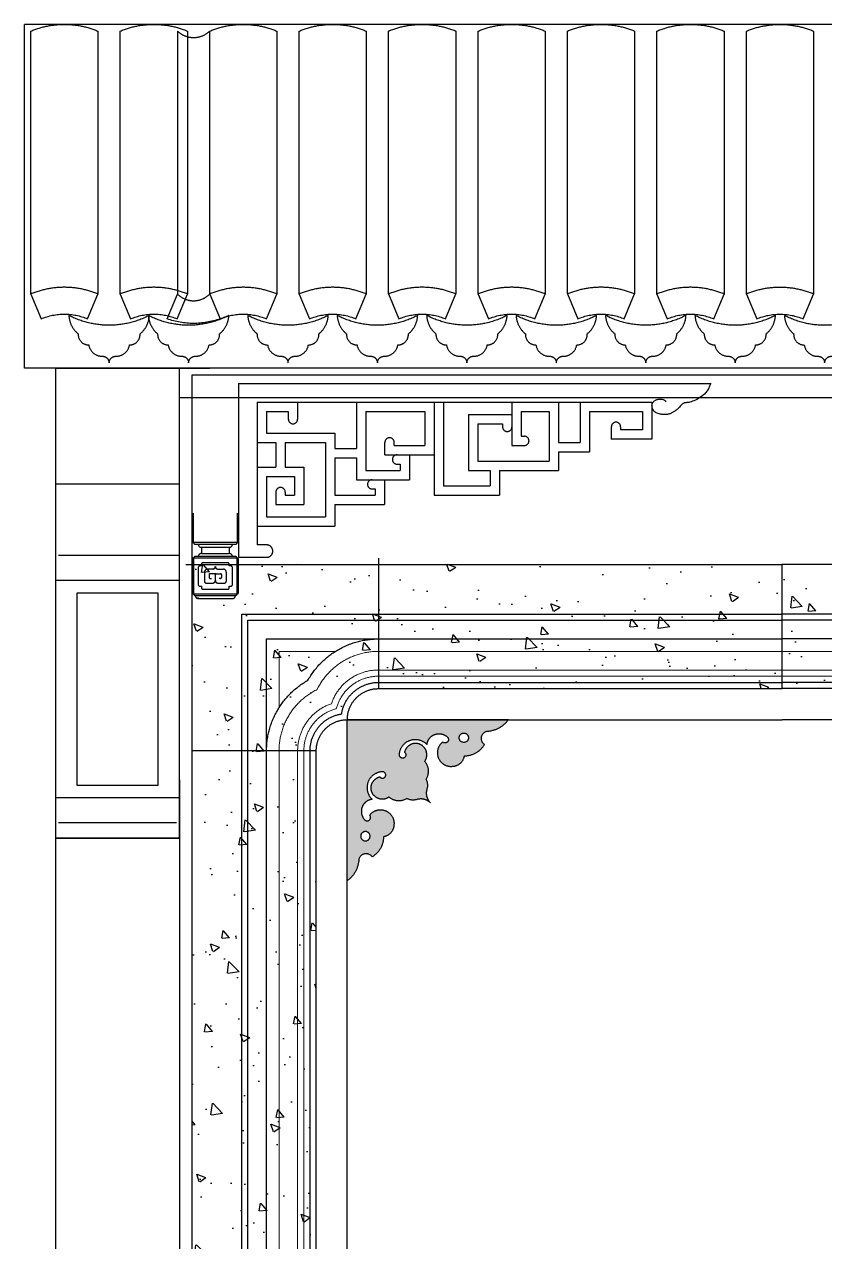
# Model space of a CAD drawing. Extents: x 296441 to 853063, y 459050 to 1117990.
# Drawn here: x 639059 to 640348, y 996923 to 998883 of the extents above; entities that cross this region are included whole.
import ezdxf
from ezdxf.xclip import XClip

# ---------------------------------------------------------------- set-up
doc = ezdxf.new("R2010")
doc.units = 0
doc.header["$LTSCALE"] = 1000
doc.header["$XCLIPFRAME"] = 0
for name, color, linetype in [('17-ELEV$0$G-XREF', 2, 'Continuous'), ('98S1-ELEV-N$0$A_PL_1', 130, 'Continuous'), ('A-DETL-PATT', 9, 'Continuous'), ('A_STAIR', 4, 'Continuous'), ('E1-ELEV-N$0$A-ELEV-HEVY', 2, 'Continuous'), ('E2-E3-ELEV-N$0$G-XREF', 2, 'Continuous'), ('ELEV-4$0$A-ELEV-OVLK', 153, 'Continuous'), ('LPC2118a$0$A-ELEV-OVLK', 153, 'Continuous'), ('mt1-E$0$MT_A-ELEV-E$0$A-ELEV-MEDM-HEVY', 2, 'Continuous'), ('mt2-E$0$A-ELEV-WIND', 147, 'Continuous'), ('WALL-TYPE-D-2$0$A-ELEV-MEDM-HEVY', 2, 'Continuous'), ('WALL-TYPE-D-2$0$A-ELEV-THIN', 144, 'Continuous'), ('WALL-TYPE-DETL-W$0$A-ELEV-MEDM', 4, 'Continuous'), ('WALL-TYPE-DETL-W$0$A-ELEV-THIN', 145, 'Continuous'), ('WALL-TYPE-DETL-W$0$A-ELEV-THIN-GRAY', 252, 'Continuous'), ('WALL-TYPE-DETL-W$0$A-SECT-WOOD', 17, 'Continuous'), ('ZT1_通用--填充---PM、LM、DY、JD', 8, 'Continuous'), ('分格线', 55, 'Continuous')]:
    doc.layers.add(name, color=color, linetype=linetype)
doc.layers.add('98S1-ELEV-N$0$A_PL_4', color=138, linetype='Continuous', lineweight=9)
doc.layers.add('A_PL_4', color=138, linetype='Continuous', lineweight=9)

# ---------------------------------------------------------------- blocks, each defined once
blk = doc.blocks.new('mt2-E$0$门角饰2')
at = {"layer": 'mt2-E$0$A-ELEV-WIND'}
h = blk.add_hatch(dxfattribs=at)
h.set_pattern_fill('AR-SAND', color=256)
h.set_pattern_definition([(37.50000000000001, (-797316.2345391549, -78531.11620388067), (-0.08000156479920251, 2.447066186646712), [0, -1.9304, 0, -2.159, 0, -2.06375]), (7.499999999999999, (-797316.2345391549, -78531.11620388067), (2.247616415690013, 3.584125502841771), [0, -1.0414, 0, -1.7399, 0, -0.66675]), (327.5, (-797317.7966391549, -78531.11620388067), (3.954961851207289, 0.007185923392728499), [0, -0.635, 0, -2.286, 0, -2.9845]), (317.5, (-797317.7966391549, -78531.11620388067), (3.817782262361487, 1.114646616286081), [0, -0.3175, 0, -1.4986, 0, -1.7145])])
h.paths.add_polyline_path([(0, 9.604264050722122e-10), (-133.8998702461831, -133.899870246154, -0.2676571532335317), (-111.9165835716994, -128.4929244415252, 0.2151758919660909), (-95.89758826955222, -126.832234016154, 0.3460682600296425), (-67.09245104342699, -124.4911920379382, 1.232605031124109), (-52.41351540840697, -92.07900429167785, -1.715722040888931), (-56.26232000393793, -83.86811689141905, -0.6710672228442435), (-40.09217631304637, -128.2021358765196, -0.5957551357357035), (-26.92652275052387, -159.9496024594409, -1.111434380358269), (-36.05906095961109, -153.5290343112429, 0.7649724216397704), (-75.02940542367287, -169.3769107072148, 0.3588800555595215), (-58.13925293588545, -188.5553632215015, 0.2663244727307067), (-39.90918733167928, -220.8203449534485, -0.6614347302214693), (-18.46929284580983, -225.4096483872854, 0.2240281881819003), (3.492459654808044e-10, -259.3334308330668)])
h.paths.add_polyline_path([(-21.58336763107218, -187.5880894524744, -1), (-36.58336763107218, -187.5880894524744, -1)], flags=16)
blk.add_lwpolyline([(-133.8998702454846, -133.8998702454846, -0.2676571532220454), (-111.9165835716994, -128.4929244415252, 0.2151758919660909), (-95.89758826955222, -126.832234016154, 0.3460682600296422), (-67.09245104342699, -124.4911920379382, 1.232605031124109), (-52.41351540840697, -92.07900429167785, -1.71572204088913), (-56.26232000393793, -83.86811689141905, -0.6710672228442267), (-40.09217631304637, -128.2021358765196, -0.5957551357357065), (-26.92652275052387, -159.9496024594409, -1.111434380358206), (-36.05906095961109, -153.5290343112429, 0.76497242163977), (-75.02940542367287, -169.3769107072148, 0.3588800555595209), (-58.13925293588545, -188.5553632215015, 0.2663244727307067), (-39.90918733167928, -220.8203449534485, -0.6614347302214496), (-18.46929284580983, -225.4096483872854, 0.224028188181906), (3.492459654808044e-10, -259.3334308330668), (0, 0)], format="xyb", dxfattribs=at)
blk.add_circle((-29.08336763107218, -187.5880894524744), 7.5, dxfattribs=at)
blk = doc.blocks.new('A$C7CE90621')
for p, q in [((-0.001879667048342526, 279.9995842226635), (-0.001879667048342526, -0.0004157773364568129)), ((-0.001879667048342526, 279.9995842226635), (759.9981203329517, 279.9995842226635)), ((29.99812033295166, 249.9995842226635), (29.99812033295166, 19.99958422266354)), ((29.99812033295166, 249.9995842226635), (664.9981203330681, 249.9995842226635)), ((94.99812033295166, 249.9995842226635), (94.99812033295166, 222.4995842226635)), ((189.9981203329517, 249.9995842226635), (189.9981203329517, 174.9995842226635)), ((314.9981203330681, 249.9995842226635), (314.9981203329517, 99.9995842226781)), ((329.9981203330681, 249.9995842226635), (329.9981203329517, 114.9995842226781)), ((439.9981203330681, 249.9995842226635), (439.9981203330681, 179.9995842226781)), ((514.9981203330681, 249.9995842226199), (514.9981203329517, 184.9995842226781)), ((549.9981203330681, 249.9995842226199), (549.9981203330681, 184.9995842226781)), ((664.9981203330681, 249.9995842226199), (664.9981203330681, 189.9995842227072)), ((44.99812033295166, 234.9995842226635), (79.99812033295166, 234.9995842226635)), ((44.99812033295166, 234.9995842226635), (44.99812033295166, 199.999584222649)), ((79.99812033295166, 234.9995842226635), (79.99812033295166, 222.4995842226635)), ((204.9981203329517, 234.999584222649), (204.9981203329517, 139.9995842226635)), ((204.9981203329517, 234.999584222649), (299.9981203330681, 234.9995842226635)), ((299.9981203330681, 234.9995842226635), (299.9981203329517, 179.9995842226635)), ((369.9981203329517, 229.9995842226635), (439.9981203330681, 229.9995842226635)), ((369.9981203329517, 229.9995842226635), (369.9981203329517, 139.9995842226635)), ((454.9981203330681, 234.9995842226635), (499.9981203330681, 234.9995842226635)), ((454.9981203330681, 234.9995842226635), (454.9981203329517, 194.9995842226781)), ((499.9981203330681, 234.9995842226635), (499.9981203329517, 154.9995842226781)), ((564.9981203330681, 234.9995842226635), (564.9981203329517, 169.9995842226926)), ((564.9981203330681, 234.9995842226635), (649.9981203330681, 234.9995842226635)), ((649.9981203330681, 234.9995842226635), (649.9981203330681, 204.9995842227072)), ((44.99812033295166, 199.999584222649), (154.9981203329517, 199.999584222649)), ((154.9981203329517, 199.999584222649), (154.9981203329517, 174.9995842226635)), ((384.9981203329517, 214.9995842226635), (424.9981203330681, 214.9995842226635)), ((384.9981203329517, 214.9995842226635), (384.9981203329517, 154.9995842226781)), ((424.9981203330681, 214.9995842226635), (424.9981203330681, 209.9995842226781)), ((599.9981203329517, 209.9995842227218), (599.9981203329517, 189.9995842227072)), ((614.9981203329517, 209.9995842227218), (614.9981203329517, 204.9995842227072)), ((649.9981203330681, 204.9995842227072), (614.9981203329517, 204.9995842227072)), ((29.99812033295166, 184.9995842226635), (59.99812033295166, 184.9995842226635)), ((59.99812033295166, 184.9995842226635), (59.99812033295166, 144.9995842226635)), ((74.99812033295166, 184.999584222649), (74.99812033295166, 144.9995842226635)), ((74.99812033295166, 184.999584222649), (139.9981203329517, 184.999584222649)), ((139.9981203329517, 184.999584222649), (139.9981203329517, 64.99958422266354)), ((235.4981203329517, 164.9995842226635), (235.4981203329517, 184.9995842226635)), ((250.4981203329517, 179.9995842226635), (250.4981203329517, 184.9995842226635)), ((250.4981203329517, 179.9995842226635), (299.9981203329517, 179.9995842226635)), ((439.9981203329517, 179.9995842226635), (459.9981203330681, 179.9995842226635)), ((454.9981203329517, 194.9995842226781), (459.9981203330681, 194.9995842226781)), ((514.9981203329517, 184.9995842226781), (549.9981203330681, 184.9995842226781)), ((664.9981203330681, 189.9995842227072), (599.9981203329517, 189.9995842227072)), ((154.9981203329517, 174.9995842226635), (189.9981203329517, 174.9995842226635)), ((154.9981203329517, 174.9995842226635), (189.9981203329517, 174.9995842226635)), ((154.9981203329517, 159.999584222649), (189.9981203329517, 159.999584222649)), ((154.9981203329517, 159.999584222649), (189.9981203329517, 159.999584222649)), ((154.9981203329517, 159.999584222649), (154.9981203329517, 99.9995842226781)), ((189.9981203329517, 159.999584222649), (189.9981203329517, 124.9995842226635)), ((235.4981203329517, 164.9995842226635), (314.9981203329517, 164.9995842226635)), ((274.9981203329517, 164.9995842226635), (274.9981203329517, 124.9995842226635)), ((514.9981203330681, 169.9995842226781), (514.9981203329517, 139.9995842226781)), ((514.9981203330681, 169.9995842226781), (564.9981203329517, 169.9995842226926)), ((29.99812033295166, 144.9995842226635), (59.99812033295166, 144.9995842226635)), ((74.99812033295166, 144.9995842226635), (104.9981203329517, 144.9995842226635)), ((104.9981203329517, 144.9995842226635), (104.9981203329517, 84.99958422264899)), ((204.9981203329517, 139.9995842226635), (259.9981203329517, 139.9995842226781)), ((254.9981203329517, 149.9995842226635), (259.9981203329517, 149.9995842226635)), ((259.9981203329517, 149.9995842226635), (259.9981203329517, 139.9995842226781)), ((369.9981203329517, 139.9995842226635), (404.9981203329517, 139.9995842226781)), ((384.9981203329517, 154.9995842226781), (499.9981203330681, 154.9995842226926)), ((404.9981203329517, 139.9995842226781), (404.9981203329517, 114.9995842226781)), ((419.9981203329517, 139.9995842226781), (514.9981203329517, 139.9995842226781)), ((419.9981203329517, 139.9995842226781), (419.9981203329517, 99.9995842226781)), ((44.99812033295166, 129.9995842226635), (89.99812033295166, 129.9995842226635)), ((44.99812033295166, 129.9995842226635), (44.99812033295166, 64.99958422266354)), ((89.99812033295166, 129.9995842226635), (89.99812033295166, 99.99958422266354)), ((189.9981203329517, 124.9995842226635), (274.9981203329517, 124.9995842226635)), ((234.9981203329517, 124.9995842226635), (234.9981203329517, 84.99958422266354)), ((59.99812033295166, 104.9995842226635), (59.99812033295166, 84.99958422266354)), ((74.99812033295166, 104.9995842226635), (74.99812033295166, 99.99958422264899)), ((74.99812033295166, 99.99958422264899), (89.99812033295166, 99.99958422266354)), ((154.9981203329517, 99.99958422266354), (219.9981203329517, 99.99958422266354)), ((214.9981203329517, 109.9995842226635), (219.9981203329517, 109.9995842226635)), ((219.9981203329517, 109.9995842226635), (219.9981203329517, 99.99958422266354)), ((314.9981203329517, 99.9995842226781), (419.9981203329517, 99.9995842226781)), ((329.9981203329517, 114.9995842226781), (404.9981203329517, 114.9995842226781)), ((59.99812033295166, 84.99958422266354), (104.9981203329517, 84.99958422264899)), ((154.9981203329517, 84.99958422266354), (234.9981203329517, 84.99958422266354)), ((154.9981203329517, 84.99958422263444), (154.9981203329517, 49.99958422266354)), ((44.99812033295166, 64.99958422266354), (139.9981203329517, 64.99958422266354)), ((29.99812033295166, 49.99958422266354), (154.9981203329517, 49.99958422266354)), ((44.99812033295166, 19.99958422266354), (29.99812033295166, 19.99958422266354)), ((-0.001879667048342526, -0.0004157773364568129), (44.99812033295166, -0.0004157773364568129))]:
    blk.add_line(p, q)
blk.add_lwpolyline([(759.9981203329517, 279.9995842226635), (758.1675611420069, 275.4316774640756), (756.2161857829196, 271.4825163131463), (754.1566499103792, 268.0853319466696), (752.0016091793077, 265.1733555414539), (749.7637192445109, 262.6798182743078), (747.455635760678, 260.5379513220105), (745.0900143828476, 258.6809858613851), (742.6795107655926, 257.0421530692547), (740.2398242183262, 255.5658219504403), (737.7988286676118, 254.2409128221188), (735.3874416947365, 253.0674838295381), (733.0365808806382, 252.0455931179167), (730.7771638067206, 251.1752988325024), (728.6401080539217, 250.4566591185139), (726.6563312034123, 249.8897321211989), (724.8567508362466, 249.4745759857615), (723.2622048851335, 249.2037324164703), (721.8532126882346, 249.0396773536195), (720.6002139350167, 248.9373702965095), (719.4736483150627, 248.8517707444116), (718.443955517956, 248.7378381966555), (717.4815752333961, 248.5505321525416), (716.5569471508497, 248.2448121113703), (715.6405109600164, 247.7756375724275), (714.7078246884048, 247.1116295229585), (713.7549197166227, 246.2760549019731), (712.7829457632033, 245.3058421364112), (711.79305254668, 244.2379196531983), (710.7863897855859, 243.1092158792744), (709.7641071985709, 241.9566592415795), (708.7273545040516, 240.8171781670389), (707.6772814206779, 239.7277010826074), (706.6157772091683, 238.717885081991), (705.5476892989827, 237.7883019259898), (704.47860466165, 236.9322520421993), (703.414110268699, 236.1430358582002), (702.3597930918913, 235.4139538015588), (701.3212401026394, 234.7383062998852), (700.3040382725885, 234.1093937807454), (699.3137745732674, 233.5205166717205), (698.3533679094398, 232.9664560447418), (697.4150649181101, 232.4479155490408), (696.4884441691684, 231.9670794782287), (695.5630842327373, 231.5261321259022), (694.6285636789398, 231.1272577856143), (693.6744610777823, 230.7726407510054), (692.6903549993876, 230.4644653156138), (691.6658240136458, 230.2049157730653), (690.5919391404605, 229.995893794432), (689.4657411978114, 229.8381705608626), (688.285763453343, 229.7322346309666), (687.0505391751649, 229.6785745634115), (685.7586016306886, 229.6776789168071), (684.4084840876749, 229.7300362497917), (682.9987198141171, 229.8361351210042), (681.527842077543, 229.9964640890685), (679.9990469842451, 230.2137181645958), (678.4341819944093, 230.4994181660441), (676.8597574065207, 230.8672913638293), (675.3022835191805, 231.3310650283966), (673.7882706309902, 231.9044664301473), (672.344229040551, 232.6012228395266), (670.9966690464644, 233.4350615269213), (669.7721009473316, 234.4197097628057), (668.6930148110259, 235.5609273989685), (667.7658197832061, 236.8326046128932), (666.9929047789192, 238.2006641634071), (666.376658712863, 239.6310288093955), (665.9194705000846, 241.0896213096858), (665.6237290555146, 242.5423644231632), (665.4918232942, 243.9551809086843), (665.5261421309551, 245.2939935250906), (665.7257942991564, 246.5310518572514), (666.0767678050324, 247.6639127941744), (666.561770473374, 248.6964600508218), (667.1635101290885, 249.6325773422141), (667.8646945967339, 250.4761483833281), (668.6480317009846, 251.2310568891698), (669.4962292667478, 251.9011865747161), (670.3919951185817, 252.4904211549874), (671.320851793047, 253.0026236737322), (672.2795806732029, 253.4415744897269), (673.2677778539946, 253.8110332905198), (674.2850394302513, 254.1147597636736), (675.3309614969185, 254.3565135967219), (676.4051401489414, 254.5400544772274), (677.5071714810329, 254.6691420927236), (678.6366515881382, 254.7475361307443), (679.7912477620412, 254.7720586016221), (680.9609120824607, 254.7117808065959), (682.1336678257212, 254.5288363697036), (683.2975382684963, 254.1853589149396), (684.4405466873432, 253.6434820663271), (685.5507163587026, 252.8653394478897), (686.6160705591319, 251.8130646836362), (687.6246325651882, 250.4487913975754)])
for centre, radius, start, end in [((87.49812033295166, 222.4995842226635), 7.499999999998408, 180, 0), ((607.4981203329517, 209.9995842227218), 7.500000000000454, 0, 180), ((432.4981203329517, 209.9995842226781), 7.500000000001819, 180, 0), ((242.9981203329517, 184.9995842226635), 7.5, 0, 180), ((459.9981203330681, 187.4995842226635), 7.500000000003031, 270, 90), ((254.9981203329517, 157.4995842226635), 7.500000000001819, 90, 270), ((214.9981203329517, 117.4995842226635), 7.500000000001819, 90, 270), ((67.49812033295166, 104.9995842226635), 7.499999999999999, 0, 180), ((44.99812033295166, 9.999584222663543), 10, 270, 90)]:
    blk.add_arc(centre, radius, start, end)
blk = doc.blocks.new('WALL-TYPE-DETL-W$0$垂花柱1-E')
at = {"layer": 'WALL-TYPE-DETL-W$0$A-ELEV-MEDM'}
for p, q in [((-29.99999999406282, -690.0051878701779), (-29.99999999406282, -710.0051878701779)), ((59.9999999984866, -690.0051878701779), (59.9999999984866, -710.0051878701779)), ((-59.99999999778811, -730.0051878699451), (-59.99999999778811, -835.0051878697122)), ((79.9999999984866, -720.0051878701779), (-49.99999999778811, -720.0051878701779)), ((90.00000000221189, -835.0051878704107), (89.9999999984866, -730.0051878699451)), ((-49.99999999778811, -845.0051878697122), (80.00000000593718, -845.0051878704107))]:
    blk.add_line(p, q, dxfattribs=at)
for points in [[(-59.99999999965075, -580.0051878701779), (-59.99999999965075, -670.004720046767)], [(90.00000000034925, -670.004720046767), (90.00000000034925, -580.0051878701779)], [(-49.99906434782315, -680.0051878701779), (80.06746361660771, -680.0051878701779)]]:
    blk.add_lwpolyline(points, dxfattribs=at)
for centre, radius, start, end in [((-54.99953217187431, -670.004720046185), 5.000467824051157, 180.0000000066701, 270), ((-49.99906434782315, -675.0051878701779), 5.000467824051157, 180.0000000066701, 270), ((-29.99999999406282, -680.0051878701779), 10, 180, 270), ((59.9999999984866, -680.0051878701779), 10, 270, 0), ((79.99906435224693, -675.0051878701779), 5.000467824051157, 270, 359.9999999933299), ((84.99953217629809, -670.004720046185), 5.000467824051157, 270, 359.9999999933299), ((-54.99999999778811, -730.0051878699451), 5, 90, 180), ((-49.99999999778811, -725.0051878701779), 5, 90, 180), ((-29.99999999406282, -720.0051878701779), 10, 90, 180), ((59.9999999984866, -720.0051878701779), 10, 0, 90), ((79.9999999984866, -725.0051878701779), 5, 0, 90), ((84.9999999984866, -730.0051878699451), 5, 0, 90), ((-54.99999999778811, -835.0051878697122), 5, 180, 270), ((-49.99999999778811, -840.0051878697122), 5, 180, 270), ((80.00000000593718, -840.0051878704107), 5, 270, 0), ((85.00000000221189, -835.0051878704107), 5, 270, 0)]:
    blk.add_arc(centre, radius, start, end, dxfattribs=at)
at = {"layer": 'WALL-TYPE-DETL-W$0$A-ELEV-THIN', "ltscale": 0.1}
for p, q in [((-29.99999999406282, -690.0051878701779), (59.9999999984866, -690.0051878701779)), ((-29.99999999406282, -710.0051878701779), (59.9999999984866, -710.0051878701779)), ((-39.99999999778811, -855.0051878699451), (69.99999998731073, -855.0051878699451))]:
    blk.add_line(p, q, dxfattribs=at)
for centre, radius, start, end in [((-39.99999999778811, -845.0051878699451), 10, 180, 270), ((69.99999998731073, -845.0051878699451), 9.999999999999998, 270, 0)]:
    blk.add_arc(centre, radius, start, end, dxfattribs=at)
at = {"layer": 'WALL-TYPE-DETL-W$0$A-ELEV-THIN-GRAY', "color": 8}
for p, q in [((-54.99999999569263, -675.00518784835), (-54.99999999592546, -580.0051878701779)), ((84.99953218339942, -580.0051878701779), (84.99953217629809, -675.0051878701779)), ((84.99953217629809, -675.0051878701779), (-54.99953217187431, -675.005187870207)), ((84.9999999984866, -725.0051878699451), (-54.99999999778811, -725.0051878699451)), ((-54.99999999778811, -725.0051878701779), (-54.99999999778811, -840.0051878697122)), ((54.9999999984866, -740.0051878701779), (-24.99999999778811, -740.0051878701779)), ((85.00000000593718, -840.0051878704107), (84.9999999984866, -725.0051878699451)), ((-39.99999999778811, -755.0051878704107), (-39.99999999778811, -810.0051878699451)), ((-29.99999999778811, -750.0051878704107), (-34.99999999778811, -750.0051878701779)), ((-29.99999999778811, -745.0051878704107), (-29.99999999778811, -750.0051878704107)), ((-20.00000000523869, -770.0051878706436), (-20.0000000015134, -800.0051878699451)), ((6.999999998486601, -760.0051878699451), (-10.00000000523869, -760.0051878701779)), ((-4.999999997788109, -778.0051878697122), (-4.999999997788109, -784.3324136833544)), ((11.9999999984866, -775.0051878690138), (-1.999999997788109, -775.0051878706436)), ((15.00000000034925, -797.0052683969552), (15.00000000221189, -778.0051878687809)), ((14.99999999674037, -797.0054170035583), (14.99999999476131, -778.8940767580061)), ((18.00000000221189, -775.0051878690138), (31.9999999984866, -775.0051878704107)), ((22.9999999984866, -760.0051878701779), (40.00000000221189, -760.0051878704107)), ((34.9999999984866, -778.0051878694794), (35.00000000221189, -787.0051878687809)), ((50.00000000221189, -770.0051878708764), (49.9999999984866, -800.0051878701779)), ((59.9999999984866, -750.0051878704107), (59.9999999984866, -745.0051878699451)), ((64.9999999984866, -750.0051878701779), (59.9999999984866, -750.0051878704107)), ((70.00000000221189, -810.0051878701779), (69.9999999984866, -755.0051878701779)), ((-34.99999999778811, -815.0051878699451), (-29.99999999778811, -815.0051878701779)), ((-29.99999999778811, -815.0051878701779), (-29.99999999778811, -820.0051878699451)), ((-15.0000000015134, -805.0051878697122), (7, -805.0051878694794)), ((-4.999999997788109, -784.3324136833544), (-4.999999997788109, -787.0051878697122)), ((-1.999999997788109, -790.0051878697122), (3.158244660473429, -790.0051878697122)), ((23, -805.0051878697413), (44.9999530329369, -805.0051878697122)), ((32.00000000221189, -790.0051878694794), (26.84175534395035, -790.0051878697122)), ((35.00000000221189, -784.3324136833544), (35.00000000221189, -786.1162989807199)), ((60.00000000221189, -820.0051878701779), (60.00000000221189, -815.0051878704107)), ((60.00000000221189, -815.0051878704107), (65.00000000221189, -815.0051878704107)), ((-54.99999999778811, -840.0051878697122), (85.00000000221189, -840.0051878704107)), ((-24.99999999778811, -825.0051878699451), (55.00000000221189, -825.0051878704107))]:
    blk.add_line(p, q, dxfattribs=at)
for centre, radius, start, end in [((-24.99999999778811, -745.0051878701779), 5, 90, 180), ((54.9999999984866, -745.0051878701779), 5, 0, 90), ((-34.99999999778811, -755.0051878701779), 5, 90, 180), ((-10.00000000523869, -770.0051878701779), 10, 90, 180), ((-1.999999997788109, -778.0051878706436), 3, 90, 179.9999999733196), ((6.999999998486601, -752.0051878699451), 8, 270, 0), ((11.9999999984866, -778.0051878690138), 3, 0, 90), ((22.9999999984866, -752.0051878701779), 8, 180, 270), ((18.00000000221189, -778.0051878690138), 3, 90, 180), ((31.9999999984866, -778.0051878704107), 3, 0, 90), ((40.00000000221189, -770.0051878704107), 10, 0, 90), ((64.9999999984866, -755.0051878701779), 5, 0, 90), ((-34.99999999778811, -810.0051878699451), 5, 180, 270), ((-24.99999999778811, -820.0051878699451), 5, 180, 270), ((-15.0000000015134, -800.0051878697122), 5, 180, 270), ((-1.999999997788109, -787.0051878697122), 3, 180, 270), ((7, -797.0051878694794), 8, 270, 0), ((23, -797.0051878697122), 8, 180, 270), ((32.00000000221189, -787.0051878694794), 3, 270, 0), ((44.9999999984866, -800.0051878699451), 5, 270, 0), ((55.00000000221189, -820.0051878704107), 5, 270, 0), ((65.00000000221189, -810.0051878704107), 5, 270, 0)]:
    blk.add_arc(centre, radius, start, end, dxfattribs=at)
blk = doc.blocks.new('E1-ELEV-N$0$mentou9600')
at = {"layer": 'ZT1_通用--填充---PM、LM、DY、JD', "ltscale": 200}
h = blk.add_hatch(dxfattribs=at)
h.set_pattern_fill('混凝土', color=256, scale=20)
h.set_pattern_definition([(49.99999999999999, (-949.999979789136, 800.0000000005821), (143.4520365201507, -12.55042699651902), [15, -165]), (355, (-949.999979789136, 800.0000000005821), (-27.7502667226, 150.4384267400024), [12, -132]), (100.4514, (-938.0456437891116, 798.9541320005665), (115.7018763428043, 137.8879084121907), [12.74803799999999, -140.2284223999997]), (46.18420000000002, (-949.999979789136, 840.0000000005821), (213.4482097251289, -33.10380286580362), [22.49999999999993, -247.4999999999994]), (96.6356, (-932.2126307891449, 837.241338600521), (186.9325411097407, 194.8235741800883), [19.1220576, -210.3426]), (351.1842, (-949.999979789136, 840.0000000005821), (186.9323890267254, 194.8237201850649), [18, -198]), (21, (-929.999979789136, 830.0000000005821), (119.3814104236923, -80.52377813306776), [15, -165]), (326.0000000000001, (-929.999979789136, 830.0000000005821), (48.66306638431634, 145.0300090093706), [12, -132]), (71.4514, (-920.0515331891365, 823.2896788006183), (168.044525716298, 64.50609934199048), [12.748038, -140.2284224]), (37.50000000000001, (-949.999979789136, 800.0000000005821), (2.431971063458134, 66.5787707662623), [0, -130.4, 0, -134, 0, -132.5]), (7.499999999999999, (-949.999979789136, 800.0000000005821), (52.61390748842972, 78.88234237647205), [0, -76.39999999999999, 0, -127.4, 0, -50.5]), (327.5, (-994.5999797891127, 800.0000000005821), (106.7644872344818, -4.510974346875951), [0, -50, 0, -156, 0, -207]), (317.5, (-1014.599979789113, 800.0000000005821), (116.6372338684772, 20.02099646646354), [0, -65, 0, -103.6, 0, -147])])
h.paths.add_polyline_path([(950.0000202099327, 3050.000000000582), (-949.999979789136, 3050.000000000582), (-949.9999797894852, 400.0001054838067), (-749.9999797894852, 400.0001054838067), (-749.999979789136, 2750.000000000582), (-729.6357356255176, 2790.270609333063), (-699.9996875169454, 2800.000000000582), (-695.9846703518415, 2819.631816876587), (-685.3553188485093, 2835.355339059955), (-656.4423013842897, 2849.583227935713), (-645.2101458875695, 2850.000000000582), (650.0000202099327, 2850.000000000582), (669.9098251224495, 2845.865015735268), (687.6448827205459, 2832.906903935131), (696.5440121192951, 2818.26627540472), (699.9997279375093, 2800.000000000582), (716.9186700041173, 2797.050603494514), (735.3553592693061, 2785.355339059955), (746.0482681981521, 2769.482270330773), (749.2035374309635, 2758.888975930517), (750.0000202099327, 2750.000000000582), (750.0000202106312, 400.0000000004657), (950.0000202106312, 400.0000000004657)])
at = {"layer": '98S1-ELEV-N$0$A_PL_1', "lineweight": -2}
for p, q in [((1169.999954893603, 3366.068816147163), (1169.999992273399, 2703.373171254178)), ((970.0000202580122, 3024.124299728428), (1170.000020259875, 3024.124299728428)), ((970.0000202580122, 2674.124299727497), (1170.000020259875, 2674.124299729476)), ((970.0000202580122, 2609.124299730291), (1170.000020259875, 2609.124299730291))]:
    blk.add_line(p, q, dxfattribs=at)
at = {"layer": '98S1-ELEV-N$0$A_PL_1', "lineweight": -2, "ltscale": 0.1}
for p, q in [((970.0000202580122, 3179.124299156712), (1118.12285325944, 3179.124299156712)), ((970.0000202580122, 3179.124299156596), (1170.000020259875, 3179.124299156712))]:
    blk.add_line(p, q, dxfattribs=at)
blk.add_lwpolyline([(1170.000020259875, 3200.595004922943), (1170.000020259875, 2609.124299728428), (970.0000202580122, 2609.124299729359), (970.0000202580122, 3200.595004923875)], dxfattribs=at)
at = {"layer": '98S1-ELEV-N$0$A_PL_4', "lineweight": -2}
for p, q in [((970.0000202580122, 3064.124299681047), (1165.000020259409, 3064.124299681047)), ((970.0000202580122, 3064.124299681047), (1165.000020259409, 3064.124299681047)), ((970.0000202580122, 3064.12429968291), (1165.000020259409, 3064.12429968291)), ((970.0000202580122, 3064.12429968291), (1165.000020259409, 3064.12429968291)), ((975.0000202598749, 2634.124299728428), (1165.000020259875, 2634.124299728428))]:
    blk.add_line(p, q, dxfattribs=at)
blk.add_lwpolyline([(1135.000020259409, 3004.124299728428), (1005.000020259409, 3004.124299728428), (1005.000020259875, 2694.124299728428), (1135.000020259409, 2694.124299728428)], close=True, dxfattribs=at)
at = {"layer": 'A-DETL-PATT', "color": 2, "ltscale": 0.5}
for p, q in [((950.0000202099327, 3355.087705669226), (-949.999979789136, 3355.087698112475)), ((950.0000202099327, 3060.000000000582), (950.0000202099327, 3355.087705591228))]:
    blk.add_line(p, q, dxfattribs=at)
at = {"layer": 'A-DETL-PATT', "ltscale": 0.5}
blk.add_line((969.9999708477408, 3318.617996646091), (-970.0001125162235, 3318.617996501271), dxfattribs=at)
at = {"layer": 'A_PL_4', "ltscale": 0.2}
for p, q in [((-649.999979789136, 2910.000000000582), (2.021039836108685e-05, 2910.000000000582)), ((650.0000202099327, 2910.000000000582), (2.021039836108685e-05, 2910.000000000582)), ((810.0000202099327, 2910.000000000582), (719.2820525126299, 2910.000000000582)), ((810.0000202099327, 2819.282032303396), (810.0000202099327, 2910.000000000582)), ((-649.999979789136, 2880.000000000582), (2.021039836108685e-05, 2880.000000000582)), ((-649.999979789136, 2870.000000000582), (2.021039836108685e-05, 2870.000000000582)), ((650.0000202099327, 2880.000000000582), (2.021039836108685e-05, 2880.000000000582)), ((650.0000202099327, 2870.000000000582), (2.021039836108685e-05, 2870.000000000582)), ((770.0000202099327, 900.0000000005821), (770.0000202099327, 2750.000000000582)), ((780.0000202099327, 900.0000000005821), (780.0000202099327, 2750.000000000582)), ((810.0000202099327, 900.0000000005821), (810.0000202099327, 2750.000000000582))]:
    blk.add_line(p, q, dxfattribs=at)
for centre, radius, start, end in [((650.0000202099327, 2800.000000000582), 109.9999999999995, 26.25165134085788, 90), ((650.0000202099327, 2800.000000000582), 79.99999999999955, 18.77216255049538, 90), ((650.0000202099327, 2800.000000000582), 69.99999999999955, 14.66358438727057, 90), ((700.0000202099327, 2750.000000000582), 109.9999999999995, 0, 63.74834865020969), ((700.0000202099327, 2750.000000000582), 79.99999999999955, 0, 71.22783744318932), ((700.0000202099327, 2750.000000000582), 69.99999999999955, 0, 75.33641561918229)]:
    blk.add_arc(centre, radius, start, end, dxfattribs=at)
at = {"layer": 'A_STAIR', "ltscale": 0.2}
for p, q in [((-859.999979789136, 2960.000000000582), (2.021039836108685e-05, 2960.000000000582)), ((860.0000202099327, 2960.000000000582), (2.021039836108685e-05, 2960.000000000582)), ((860.0000202099327, 900.0000000005821), (860.0000202099327, 2960.000000000582)), ((-649.999979789136, 2860.000000000582), (2.021039836108685e-05, 2860.000000000582)), ((650.0000202099327, 2860.000000000582), (2.021039836108685e-05, 2860.000000000582)), ((760.0000202099327, 900.0000000005821), (760.0000202099327, 2750.000000000582))]:
    blk.add_line(p, q, dxfattribs=at)
for centre, start, end in [((650.0000202099327, 2800.000000000582), 8.89579528960526, 90), ((700.0000202099327, 2750.000000000582), 0, 81.10420471698463)]:
    blk.add_arc(centre, 59.99999999999955, start, end, dxfattribs=at)
at = {"layer": 'ELEV-4$0$A-ELEV-OVLK', "ltscale": 0.1}
blk.add_line((1169.999954893603, 3366.068816147163), (921.4469722083304, 3366.068816147163), dxfattribs=at)
at = {"layer": 'LPC2118a$0$A-ELEV-OVLK'}
for p, q in [((-1219.999752052943, 3919.354531503865), (1220.000020062784, 3919.354520054883)), ((1220.000020062784, 3366.068816147163), (1220.000020062784, 3919.354699038086)), ((-1219.999752052943, 3366.068816147163), (1220.000020062784, 3366.068816147163)), ((-1010.000191101572, 3366.068208606448), (770.000231759157, 3366.067968810443))]:
    blk.add_line(p, q, dxfattribs=at)
at = {"layer": 'mt1-E$0$MT_A-ELEV-E$0$A-ELEV-MEDM-HEVY', "ltscale": 0.2}
for p, q in [((-829.999979789136, 2930.000000000582), (2.021039836108685e-05, 2930.000000000582)), ((830.0000202099327, 2930.000000000582), (2.021039836108685e-05, 2930.000000000582)), ((830.0000202099327, 900.0000000005821), (830.0000202099327, 2930.000000000582))]:
    blk.add_line(p, q, dxfattribs=at)
for centre in [(650.0000202099327, 2800.000000000582), (700.0000202099327, 2750.000000000582)]:
    blk.add_arc(centre, 49.99999999999955, 0, 90, dxfattribs=at)
at = {"layer": 'mt2-E$0$A-ELEV-WIND', "ltscale": 0.2}
for p, q in [((-699.999979789136, 2800.000000000582), (2.021039836108685e-05, 2800.000000000582)), ((700.0000202099327, 2800.000000000582), (2.021039836108685e-05, 2800.000000000582)), ((700.0000202099327, 449.9999999994179), (700.0000202099327, 2800.000000000582))]:
    blk.add_line(p, q, dxfattribs=at)
at = {"layer": 'WALL-TYPE-D-2$0$A-ELEV-MEDM-HEVY', "ltscale": 0.2}
for p, q in [((950.0000202099327, 900.0000000005821), (950.0000202099327, 3060.000000000582)), ((950.0000202099327, 900.0000000005821), (950.0000202099327, 3060.000000000582)), ((950.0000202099327, 900.0000000005821), (950.0000202099327, 3060.000000000582)), ((-959.999979789136, 3050.000000000582), (2.021039836108685e-05, 3050.000000000582)), ((960.0000202099327, 3050.000000000582), (2.021039836108685e-05, 3050.000000000582)), ((-869.999979789136, 2970.000000000582), (2.021039836108685e-05, 2970.000000000582)), ((870.0000202099327, 2970.000000000582), (2.021039836108685e-05, 2970.000000000582)), ((870.0000202099327, 900.0000000005821), (870.0000202099327, 2970.000000000582)), ((-649.999979789136, 2850.000000000582), (2.021039836108685e-05, 2850.000000000582)), ((650.0000202099327, 2850.000000000582), (2.021039836108685e-05, 2850.000000000582)), ((750.0000202099327, 900.0000000005821), (750.0000202099327, 2750.000000000582))]:
    blk.add_line(p, q, dxfattribs=at)
at = {"layer": 'WALL-TYPE-D-2$0$A-ELEV-MEDM-HEVY'}
for p, q in [((970.0001430915436, 2703.373171253246), (970.0001430904958, 400.0000000839354)), ((1170.00002025289, 2703.373171252315), (1170.000020406558, 400.0000001016306, 4.987721218707979e-08))]:
    blk.add_line(p, q, dxfattribs=at)
at = {"layer": 'WALL-TYPE-D-2$0$A-ELEV-MEDM-HEVY', "ltscale": 0.2}
for centre, start, end in [((650.0000202099327, 2800.000000000582), 29.21882149735125, 90), ((700.0000202099327, 2750.000000000582), 0, 60.78117850264876)]:
    blk.add_arc(centre, 129.9999999999995, start, end, dxfattribs=at)
at = {"layer": 'WALL-TYPE-D-2$0$A-ELEV-THIN'}
for points, elevation in [([(57.51987127575558, 3485.218091270421), (57.51987027551513, 3908.519858161686, 0.2), (-50.48012972448487, 3908.519858161686), (-50.48012872424442, 3485.218091270421)], 667.1369839999992), ([(201.5197472757427, 3485.269844403025), (201.5197462755023, 3908.57161129429, 0.2), (93.51974627550226, 3908.57161129429), (93.5197472757427, 3485.269844403025)], 667.1369839999992), ([(345.5196232757298, 3485.321597535629), (345.5196222754894, 3908.623364426894, 0.2), (237.5196222754894, 3908.623364426894), (237.5196232757298, 3485.321597535629)], 667.1369839999992), ([(489.519499275717, 3485.26984539628), (489.5194982754765, 3908.571612287546, 0.2), (381.5194982754765, 3908.571612287546), (381.519499275717, 3485.26984539628)], 833.9212299999989), ([(633.5193752757041, 3485.321598528884), (633.5193742754636, 3908.62336542015, 0.2), (525.5193742754636, 3908.62336542015), (525.5193752757041, 3485.321598528884)], 833.9212299999989), ([(777.5192512756912, 3485.269846389536), (777.5192502754508, 3908.571613280801, 0.2), (669.5192502754508, 3908.571613280801), (669.5192512756912, 3485.269846389536)], 1000.705475999999), ([(921.5191272755619, 3485.269846746814), (921.5191262753215, 3908.57161363808, 0.2), (813.5191262753215, 3908.57161363808), (813.5191272755619, 3485.269846746814)], 1167.489721999998), ([(921.5191271567019, 3485.269847103977), (921.5191261564614, 3908.571613994776, 0.4153846153846155), (973.5191261564614, 3908.571613994776), (973.5191271567019, 3485.269847103977)], 1334.273967999998), ([(1065.519003156689, 3485.269847103977), (1065.519002156449, 3908.571613995242, 0.2), (957.5190021564486, 3908.571613995242), (957.519003156689, 3485.269847103977)], 1334.273967999998), ([(1209.518879156443, 3485.269847461139), (1209.518878156203, 3908.571614352404, 0.2), (1101.518878156203, 3908.571614352404), (1101.518879156443, 3485.269847461139)], 1501.058213999998), ([(40.90451127558481, 3445.34111027047, 0.2), (-33.86471972439904, 3445.34111027047), (-50.48012872424442, 3485.218091270421, -0.2), (57.51987127575558, 3485.218091270421), (40.90446227591019, 3445.34111027047)], 500.3527379999992), ([(184.9043872755719, 3445.392863403074, 0.2), (110.1351562755881, 3445.392863403074), (93.5197472757427, 3485.269844403025, -0.2), (201.5197472757427, 3485.269844403025), (184.9043382758973, 3445.392863403074)], 500.3527379999992), ([(328.9042632755591, 3445.444616535679, 0.2), (254.1350322755752, 3445.444616535679), (237.5196232757298, 3485.321597535629, -0.2), (345.5196232757298, 3485.321597535629), (328.9042142758844, 3445.444616535679)], 500.3527379999992), ([(472.9041392755462, 3445.39286439633, 0.2), (398.1349082755623, 3445.39286439633), (381.519499275717, 3485.26984539628, -0.2), (489.519499275717, 3485.26984539628), (472.9040902758716, 3445.39286439633)], 667.1369839999992), ([(616.9040152755333, 3445.444617528934, 0.2), (542.1347842755495, 3445.444617528934), (525.5193752757041, 3485.321598528884, -0.2), (633.5193752757041, 3485.321598528884), (616.9039662758587, 3445.444617528934)], 667.1369839999992), ([(760.9038912755204, 3445.392865389585, 0.2), (686.1346602755366, 3445.392865389585), (669.5192512756912, 3485.269846389536, -0.2), (777.5192512756912, 3485.269846389536), (760.9038422758458, 3445.392865389585)], 833.9212299999989), ([(904.9037672753911, 3445.392865746864, 0.2), (830.1345362754073, 3445.392865746864), (813.5191272755619, 3485.269846746814, -0.2), (921.5191272755619, 3485.269846746814), (904.9037182757165, 3445.392865746864)], 1000.705475999999), ([(1048.903643156518, 3445.392866104026, 0.2), (974.1344121565344, 3445.392866104026), (957.519003156689, 3485.269847103977, -0.2), (1065.519003156689, 3485.269847103977), (1048.903594156844, 3445.392866104026)], 1167.489721999998), ([(1192.903519156273, 3445.392866461189, 0.2), (1118.134288156289, 3445.392866461189), (1101.518879156443, 3485.269847461139, -0.2), (1209.518879156443, 3485.269847461139), (1192.903470156598, 3445.392866461189)], 1334.273967999998), ([(904.9037671565311, 3445.392866103561, 0.1754512645543998), (990.1345361565473, 3445.392866103561), (973.5191271567019, 3485.269847103977, -0.4153846153846155), (921.5191271567019, 3485.269847103977), (904.9037181568565, 3445.392866103561)], 1167.489721999998), ([(-68.48012972448487, 3374.237451270688, 0.408684), (-79.07585172459949, 3385.035519270692, -0.371092), (-101.3846157240914, 3403.164000270423, -0.424354), (-118.3568717242451, 3421.146190270782, -0.213335), (-133.2801337243291, 3450.773772270419, 0.244572), (-3.680373723735102, 3450.773772270419, -0.213335), (-18.60363572381902, 3421.146190270782, -0.424354), (-35.57589172397275, 3403.164000270423, -0.371092), (-57.884655724396, 3385.035519270692, 0.408684), (-68.48037772451062, 3374.237451270688)], 183.128877999999), ([(75.51974627550226, 3374.289204403292, 0.408684), (64.92402427538764, 3385.087272403296, -0.371092), (42.61526027589571, 3403.215753403027, -0.424354), (25.64300427574199, 3421.197943403386, -0.213335), (10.71974227565806, 3450.825525403023, 0.244572), (140.319502276252, 3450.825525403023, -0.213335), (125.3962402761681, 3421.197943403386, -0.424354), (108.4239842760144, 3403.215753403027, -0.371092), (86.11522027559113, 3385.087272403296, 0.408684), (75.51949827547651, 3374.289204403292)], 183.128877999999), ([(219.5196222754894, 3374.340957535896, 0.408684), (208.9239002753748, 3385.1390255359, -0.371092), (186.6151362758828, 3403.267506535631, -0.424354), (169.6428802757291, 3421.24969653599, -0.213335), (154.7196182756452, 3450.877278535627, 0.244572), (284.3193782762391, 3450.877278535627, -0.213335), (269.3961162761552, 3421.24969653599, -0.424354), (252.4238602760015, 3403.267506535631, -0.371092), (230.1150962755783, 3385.1390255359, 0.408684), (219.5193742754636, 3374.340957535896)], 183.128877999999), ([(363.5194982754765, 3374.289205396548, 0.408684), (352.9237762753619, 3385.087273396552, -0.371092), (330.61501227587, 3403.215754396282, -0.424354), (313.6427562757162, 3421.197944396641, -0.213335), (298.7194942756323, 3450.825526396278, 0.244572), (428.3192542762263, 3450.825526396278, -0.213335), (413.3959922761424, 3421.197944396641, -0.424354), (396.4237362759886, 3403.215754396282, -0.371092), (374.1149722755654, 3385.087273396552, 0.408684), (363.5192502754508, 3374.289205396548)], 349.9131239999987), ([(507.5193742754636, 3374.340958529152, 0.408684), (496.923652275349, 3385.139026529156, -0.371092), (474.6148882758571, 3403.267507528886, -0.424354), (457.6426322757034, 3421.249697529245, -0.213335), (442.7193702756194, 3450.877279528882, 0.244572), (572.3191302762134, 3450.877279528882, -0.213335), (557.3958682761295, 3421.249697529245, -0.424354), (540.4236122759758, 3403.267507528886, -0.371092), (518.1148482755525, 3385.139026529156, 0.408684), (507.5191262754379, 3374.340958529152)], 349.9131239999987), ([(651.5192502754508, 3374.289206389803, 0.408684), (640.9235282753361, 3385.087274389807, -0.371092), (618.6147642758442, 3403.215755389538, -0.424354), (601.6425082756905, 3421.197945389897, -0.213335), (586.7192462756066, 3450.825527389534, 0.244572), (716.3190062762005, 3450.825527389534, -0.213335), (701.3957442761166, 3421.197945389897, -0.424354), (684.4234882759629, 3403.215755389538, -0.371092), (662.1147242755396, 3385.087274389807, 0.408684), (651.519002275425, 3374.289206389803)], 516.6973699999986), ([(795.5191262753215, 3374.289206747082, 0.408684), (784.9234042752068, 3385.087274747086, -0.371092), (762.6146402757149, 3403.215755746816, -0.424354), (745.6423842755612, 3421.197945747175, -0.213335), (730.7191222754773, 3450.825527746812, 0.244572), (860.3188822760712, 3450.825527746812, -0.213335), (845.3956202759873, 3421.197945747175, -0.424354), (828.4233642758336, 3403.215755746816, -0.371092), (806.1146002754103, 3385.087274747086, 0.408684), (795.5188782752957, 3374.289206747082)], 683.4816159999983), ([(955.5191261564614, 3374.289207103779, 0.408684), (944.9234041563468, 3385.087275103782, -0.371092), (922.6146401568549, 3403.215756103978, -0.424354), (905.6423841567012, 3421.197946103872, -0.213335), (890.7191221566172, 3450.825528103975, 0.244572), (1020.31888215628, 3450.825528103975, -0.213335), (1005.395620156196, 3421.197946103872, -0.424354), (988.4233641569735, 3403.215756103978, -0.371092), (966.1146001565503, 3385.087275103782, 0.408684), (955.5188781564357, 3374.289207103779)], 850.2658619999982), ([(1083.518878156203, 3374.289207461406, 0.408684), (1072.923156156088, 3385.08727546141, -0.371092), (1050.614392156596, 3403.215756461141, -0.424354), (1033.642136156443, 3421.1979464615, -0.213335), (1018.718874156359, 3450.825528461137, 0.244572), (1148.318634156953, 3450.825528461137, -0.213335), (1133.395372156869, 3421.1979464615, -0.424354), (1116.423116156715, 3403.215756461141, -0.371092), (1094.114352156292, 3385.08727546141, 0.408684), (1083.518630156177, 3374.289207461406)], 1017.050107999998)]:
    blk.add_lwpolyline(points, format="xyb", dxfattribs=dict(at, elevation=elevation))
at = {"layer": 'WALL-TYPE-DETL-W$0$A-ELEV-MEDM'}
blk.add_lwpolyline([(969.9999708477408, 3064.473744468763), (969.9999708477408, 3366.068816147163)], dxfattribs=at)
at = {"layer": '分格线', "ltscale": 200}
for p, q in [((650.0000202099327, 3060.000000000582), (650.0000202099327, 2850.000000000582)), ((2.021039836108685e-05, 2850.000000000582), (2.021039836108685e-05, 3050.000000000582)), ((750.0000202099327, 2750.000000000582), (950.0000202099327, 2750.000000000582))]:
    blk.add_line(p, q, dxfattribs=at)
at = {"xscale": -0.5, "yscale": 0.5, "zscale": 0.5}
blk.add_blockref('WALL-TYPE-DETL-W$0$垂花柱1-E', (920.0000720068347, 3422.535357436165), dxfattribs=at)
at = {"color": 0, "ltscale": 0.1, "xscale": -1, "rotation": 270}
blk.add_blockref('mt2-E$0$门角饰2', (700.0000202096999, 2799.999707728508), dxfattribs=at)
at = {"color": 0, "ltscale": 0.1}
blk.add_blockref('mt2-E$0$门角饰2', (699.9997279375093, 2800.000000000582), dxfattribs=at)
at = {"layer": 'WALL-TYPE-DETL-W$0$A-SECT-WOOD', "xscale": -1}
blk.add_blockref('A$C7CE90621', (874.9982002499746, 3061.396190159721), dxfattribs=at)
blk = doc.blocks.new('E1-ELEV-N')
at = {"layer": 'E1-ELEV-N$0$A-ELEV-HEVY'}
blk.add_blockref('E1-ELEV-N$0$mentou9600', (-3130.001249413472, -400.0000000065193), dxfattribs=at)
blk = doc.blocks.new('E2-E3-ELEV-N')
at = {"layer": 'E2-E3-ELEV-N$0$G-XREF'}
ref = blk.add_blockref('E1-ELEV-N', (-1.629814505577087e-08, 0), dxfattribs=dict(at, xscale=-1, rotation=1.167066443485965e-10))
XClip(ref).set_block_clipping_path([(-3330.0000000083255, 8072.277096409523), (-3330.00000000553, 6699.999999993481), (-7799.999999999883, 6699.999999993481), (-7799.999999999835, 4600.0000000032815), (-3190.017928741986, 4600.0000000032815), (-3190.0179287449673, 7263.287318631097), (-3.106502543496897e-08, 7263.287318636372), (-2.8172749598345907e-09, 4600.000000004424), (6.056887532635324e-09, -2500.000000005297), (-10599.999999984546, -2500.0000000268883), (-10600.000000016109, 12995.16678363803), (-4747.497518206873, 12995.166783649951), (-4747.497518196846, 8072.277096406636)])

msp = doc.modelspace()

# ---------------------------------------------------------------- block references
at = {"layer": '17-ELEV$0$G-XREF', "color": 1}
msp.add_blockref('E2-E3-ELEV-N', (637149.1238573372, 995363.0944562252), dxfattribs=at)

doc.saveas('drawing.dxf')
